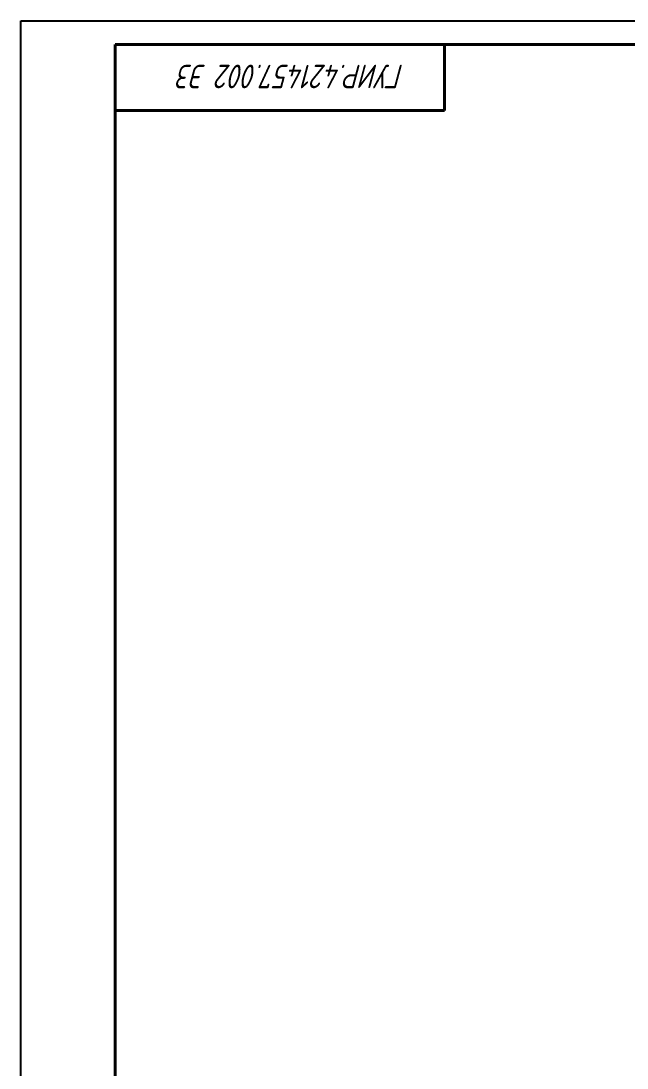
# Model space of a CAD drawing. Extents: x 260 to 1101, y 70 to 664.
# Drawn here: x 260 to 388.8, y 441.6 to 664 of the extents above; entities that cross this region are included whole.
import ezdxf

# ---------------------------------------------------------------- set-up
doc = ezdxf.new("R2010")
doc.units = 0
doc.header["$MEASUREMENT"] = 0
doc.layers.add('KONTUR', color=7, linetype='CONTINUOUS')
doc.layers.add('Основная', color=7, linetype='CONTINUOUS', lineweight=40)
doc.layers.add('тонкая', color=7, linetype='CONTINUOUS', lineweight=20)
doc.styles.add('GOST type A0', font='', dxfattribs={"oblique": 15, "height": 3.5})
doc.styles.get('GOST type A0').set_extended_font_data('GOST type A')

msp = doc.modelspace()

# ---------------------------------------------------------------- linework, layer by layer
at = {"layer": 'KONTUR'}
for p, q in [((260, 70), (260, 664)), ((260, 664), (1101, 664))]:
    msp.add_line(p, q, dxfattribs=at)
at = {"layer": 'Основная'}
for p, q in [((280, 115), (280, 659)), ((1096, 659), (280, 659)), ((350, 645), (350, 659)), ((350, 645), (280, 645))]:
    msp.add_line(p, q, dxfattribs=at)

# ---------------------------------------------------------------- texts
at = {"layer": 'тонкая', "insert": (341.46, 649.7), "char_height": 5, "attachment_point": 1, "rotation": 180, "style": 'GOST type A0'}
msp.add_mtext_dynamic_manual_height_columns('ГУИР.421457.002 Э3', width=58.6272, gutter_width=47.88, heights=[3.81], dxfattribs=at)

doc.saveas('drawing.dxf')
